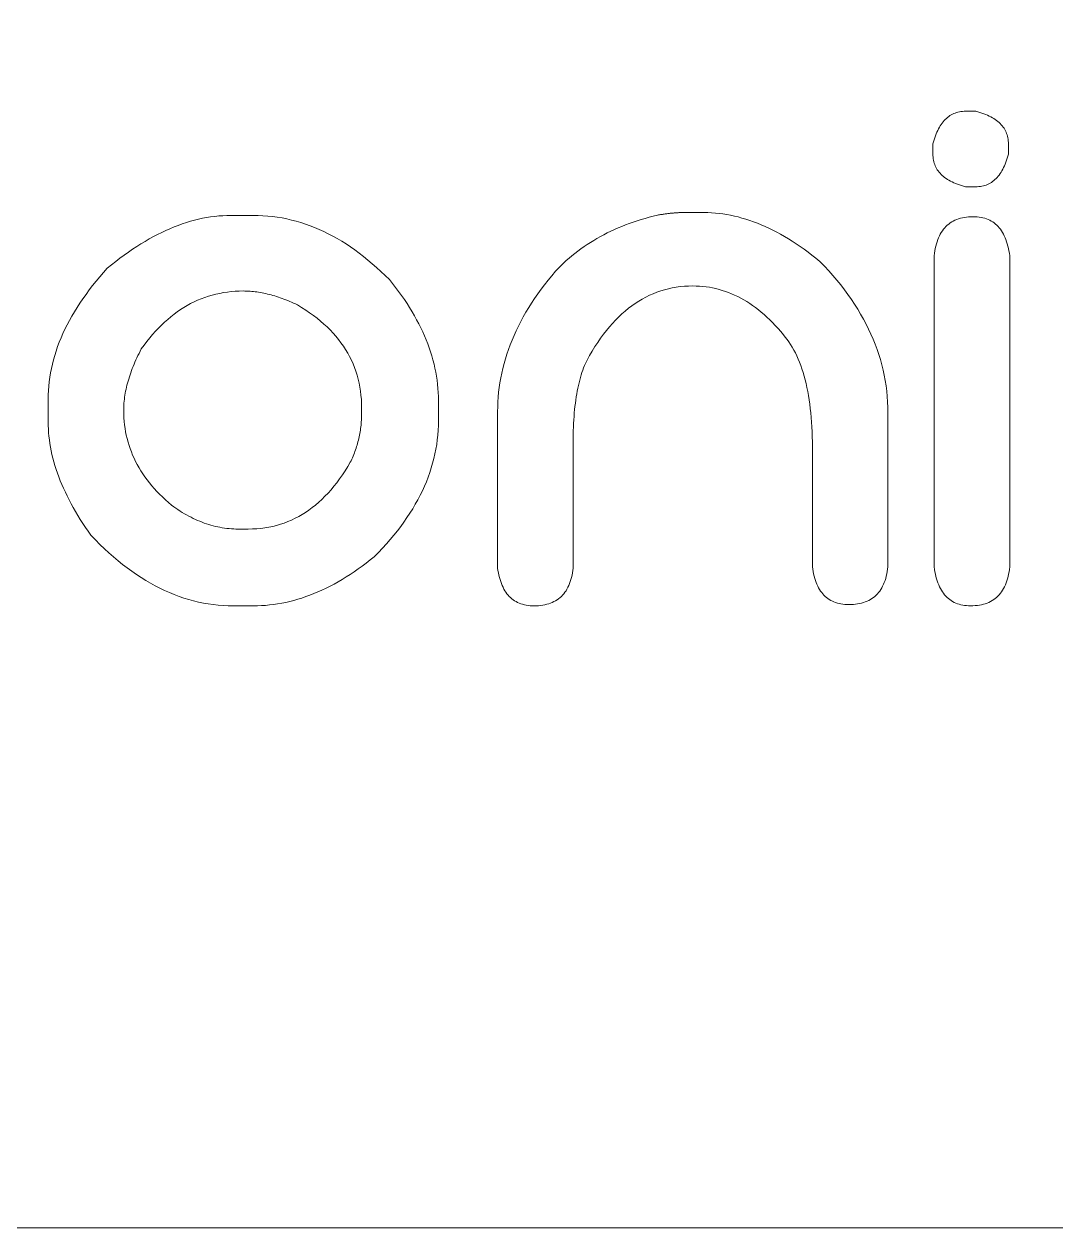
# Model space of a CAD drawing. Header units: metres. Extents: x -2538 to 7610, y -1082 to -498.
# Drawn here: x 4026.49 to 4048.9, y -1081.87 to -1055.74 of the extents above; entities that cross this region are included whole.
import ezdxf

# ---------------------------------------------------------------- set-up
doc = ezdxf.new("R2010")
doc.units = ezdxf.units.M
doc.linetypes.add('AUSGEZOGEN', pattern=[0])
doc.layers.add('Standard', color=7, linetype='AUSGEZOGEN', lineweight=25)

msp = doc.modelspace()

# ---------------------------------------------------------------- linework, layer by layer
at = {"layer": 'Standard', "color": 7, "linetype": 'AUSGEZOGEN', "lineweight": 13}
for points in [[(3557.597, -1081.873), (4119.597, -1081.873), (4119.597, -519.873), (3557.597, -519.873), (3557.597, -1081.873)], [(4046.935, -1057.628), (4046.936, -1057.628), (4046.938, -1057.628), (4046.942, -1057.628), (4046.946, -1057.628), (4046.952, -1057.628), (4046.958, -1057.628), (4046.966, -1057.628), (4046.974, -1057.628), (4046.983, -1057.628), (4046.992, -1057.628), (4047.002, -1057.628), (4047.012, -1057.628), (4047.023, -1057.628), (4047.034, -1057.628), (4047.045, -1057.628), (4047.056, -1057.628), (4047.067, -1057.628), (4047.077, -1057.628), (4047.088, -1057.628), (4047.097, -1057.628), (4047.107, -1057.628), (4047.116, -1057.628), (4047.124, -1057.628), (4047.131, -1057.628), (4047.138, -1057.628), (4047.144, -1057.628), (4047.148, -1057.628), (4047.151, -1057.628), (4047.153, -1057.628), (4047.154, -1057.628), (4047.201, -1057.641), (4047.246, -1057.654), (4047.289, -1057.668), (4047.331, -1057.683), (4047.371, -1057.699), (4047.41, -1057.715), (4047.447, -1057.733), (4047.483, -1057.751), (4047.517, -1057.769), (4047.549, -1057.789), (4047.58, -1057.809), (4047.609, -1057.83), (4047.637, -1057.852), (4047.663, -1057.875), (4047.687, -1057.898), (4047.71, -1057.922), (4047.732, -1057.947), (4047.751, -1057.972), (4047.77, -1057.999), (4047.786, -1058.026), (4047.801, -1058.054), (4047.815, -1058.082), (4047.826, -1058.112), (4047.837, -1058.142), (4047.845, -1058.173), (4047.852, -1058.205), (4047.858, -1058.237), (4047.862, -1058.27), (4047.864, -1058.304), (4047.865, -1058.339), (4047.865, -1058.34), (4047.865, -1058.342), (4047.865, -1058.345), (4047.865, -1058.35), (4047.865, -1058.355), (4047.865, -1058.362), (4047.865, -1058.369), (4047.865, -1058.377), (4047.865, -1058.386), (4047.865, -1058.396), (4047.865, -1058.406), (4047.865, -1058.416), (4047.865, -1058.427), (4047.865, -1058.437), (4047.865, -1058.448), (4047.865, -1058.459), (4047.865, -1058.47), (4047.865, -1058.481), (4047.865, -1058.491), (4047.865, -1058.501), (4047.865, -1058.51), (4047.865, -1058.519), (4047.865, -1058.527), (4047.865, -1058.535), (4047.865, -1058.541), (4047.865, -1058.547), (4047.865, -1058.552), (4047.865, -1058.555), (4047.865, -1058.557), (4047.865, -1058.558), (4047.852, -1058.604), (4047.839, -1058.649), (4047.825, -1058.693), (4047.81, -1058.735), (4047.794, -1058.775), (4047.778, -1058.814), (4047.76, -1058.851), (4047.742, -1058.886), (4047.724, -1058.92), (4047.704, -1058.953), (4047.684, -1058.983), (4047.663, -1059.013), (4047.641, -1059.04), (4047.618, -1059.066), (4047.595, -1059.091), (4047.571, -1059.114), (4047.546, -1059.135), (4047.521, -1059.155), (4047.494, -1059.173), (4047.467, -1059.19), (4047.439, -1059.205), (4047.411, -1059.218), (4047.381, -1059.23), (4047.351, -1059.24), (4047.32, -1059.249), (4047.289, -1059.256), (4047.256, -1059.261), (4047.223, -1059.265), (4047.189, -1059.268), (4047.154, -1059.269), (4047.153, -1059.269), (4047.151, -1059.269), (4047.148, -1059.269), (4047.144, -1059.269), (4047.138, -1059.269), (4047.131, -1059.269), (4047.124, -1059.269), (4047.116, -1059.269), (4047.107, -1059.269), (4047.097, -1059.269), (4047.088, -1059.269), (4047.077, -1059.269), (4047.067, -1059.269), (4047.056, -1059.269), (4047.045, -1059.269), (4047.034, -1059.269), (4047.023, -1059.269), (4047.012, -1059.269), (4047.002, -1059.269), (4046.992, -1059.269), (4046.983, -1059.269), (4046.974, -1059.269), (4046.966, -1059.269), (4046.958, -1059.269), (4046.952, -1059.269), (4046.946, -1059.269), (4046.942, -1059.269), (4046.938, -1059.269), (4046.936, -1059.269), (4046.935, -1059.269), (4046.889, -1059.256), (4046.844, -1059.242), (4046.8, -1059.228), (4046.758, -1059.213), (4046.718, -1059.198), (4046.679, -1059.181), (4046.642, -1059.164), (4046.607, -1059.146), (4046.573, -1059.127), (4046.54, -1059.108), (4046.51, -1059.087), (4046.48, -1059.066), (4046.453, -1059.044), (4046.427, -1059.022), (4046.402, -1058.999), (4046.379, -1058.975), (4046.358, -1058.95), (4046.338, -1058.924), (4046.32, -1058.898), (4046.303, -1058.871), (4046.288, -1058.843), (4046.275, -1058.814), (4046.263, -1058.785), (4046.253, -1058.755), (4046.244, -1058.724), (4046.237, -1058.692), (4046.232, -1058.66), (4046.228, -1058.626), (4046.225, -1058.592), (4046.224, -1058.558), (4046.224, -1058.557), (4046.224, -1058.555), (4046.224, -1058.552), (4046.224, -1058.547), (4046.224, -1058.541), (4046.224, -1058.535), (4046.224, -1058.527), (4046.224, -1058.519), (4046.224, -1058.51), (4046.224, -1058.501), (4046.224, -1058.491), (4046.224, -1058.481), (4046.224, -1058.47), (4046.224, -1058.459), (4046.224, -1058.448), (4046.224, -1058.437), (4046.224, -1058.427), (4046.224, -1058.416), (4046.224, -1058.406), (4046.224, -1058.396), (4046.224, -1058.386), (4046.224, -1058.377), (4046.224, -1058.369), (4046.224, -1058.362), (4046.224, -1058.355), (4046.224, -1058.35), (4046.224, -1058.345), (4046.224, -1058.342), (4046.224, -1058.34), (4046.224, -1058.339), (4046.237, -1058.292), (4046.251, -1058.247), (4046.265, -1058.204), (4046.28, -1058.162), (4046.296, -1058.122), (4046.312, -1058.083), (4046.329, -1058.046), (4046.347, -1058.01), (4046.366, -1057.976), (4046.385, -1057.944), (4046.406, -1057.913), (4046.427, -1057.884), (4046.449, -1057.856), (4046.471, -1057.83), (4046.494, -1057.806), (4046.519, -1057.783), (4046.543, -1057.761), (4046.569, -1057.742), (4046.595, -1057.724), (4046.622, -1057.707), (4046.65, -1057.692), (4046.679, -1057.678), (4046.708, -1057.667), (4046.738, -1057.656), (4046.769, -1057.648), (4046.801, -1057.641), (4046.834, -1057.635), (4046.867, -1057.631), (4046.901, -1057.629), (4046.935, -1057.628)], [(4040.763, -1059.829), (4040.764, -1059.829), (4040.769, -1059.829), (4040.776, -1059.829), (4040.787, -1059.829), (4040.799, -1059.829), (4040.814, -1059.829), (4040.83, -1059.829), (4040.849, -1059.829), (4040.869, -1059.829), (4040.89, -1059.829), (4040.913, -1059.829), (4040.936, -1059.829), (4040.96, -1059.829), (4040.984, -1059.829), (4041.009, -1059.829), (4041.033, -1059.829), (4041.058, -1059.829), (4041.082, -1059.829), (4041.105, -1059.829), (4041.127, -1059.829), (4041.148, -1059.829), (4041.168, -1059.829), (4041.187, -1059.829), (4041.204, -1059.829), (4041.218, -1059.829), (4041.231, -1059.829), (4041.241, -1059.829), (4041.249, -1059.829), (4041.253, -1059.829), (4041.255, -1059.829), (4041.336, -1059.83), (4041.418, -1059.834), (4041.5, -1059.84), (4041.582, -1059.848), (4041.665, -1059.859), (4041.747, -1059.872), (4041.83, -1059.887), (4041.912, -1059.904), (4041.995, -1059.924), (4042.078, -1059.947), (4042.161, -1059.972), (4042.245, -1059.999), (4042.328, -1060.028), (4042.412, -1060.06), (4042.496, -1060.094), (4042.579, -1060.13), (4042.664, -1060.169), (4042.748, -1060.211), (4042.832, -1060.254), (4042.917, -1060.3), (4043.001, -1060.348), (4043.086, -1060.399), (4043.171, -1060.452), (4043.256, -1060.507), (4043.342, -1060.565), (4043.427, -1060.625), (4043.513, -1060.687), (4043.598, -1060.752), (4043.684, -1060.819), (4043.77, -1060.889), (4043.867, -1060.99), (4043.961, -1061.091), (4044.051, -1061.194), (4044.138, -1061.296), (4044.222, -1061.4), (4044.302, -1061.504), (4044.379, -1061.608), (4044.453, -1061.713), (4044.523, -1061.819), (4044.591, -1061.926), (4044.655, -1062.032), (4044.715, -1062.14), (4044.773, -1062.248), (4044.827, -1062.357), (4044.878, -1062.466), (4044.925, -1062.576), (4044.97, -1062.686), (4045.011, -1062.798), (4045.048, -1062.909), (4045.083, -1063.021), (4045.114, -1063.134), (4045.142, -1063.248), (4045.167, -1063.362), (4045.188, -1063.476), (4045.206, -1063.592), (4045.221, -1063.708), (4045.232, -1063.824), (4045.24, -1063.941), (4045.245, -1064.059), (4045.247, -1064.177), (4045.247, -1064.188), (4045.247, -1064.219), (4045.247, -1064.27), (4045.247, -1064.339), (4045.247, -1064.424), (4045.247, -1064.524), (4045.247, -1064.638), (4045.247, -1064.763), (4045.247, -1064.899), (4045.247, -1065.043), (4045.247, -1065.195), (4045.247, -1065.353), (4045.247, -1065.516), (4045.247, -1065.681), (4045.247, -1065.848), (4045.247, -1066.015), (4045.247, -1066.18), (4045.247, -1066.343), (4045.247, -1066.501), (4045.247, -1066.653), (4045.247, -1066.798), (4045.247, -1066.933), (4045.247, -1067.059), (4045.247, -1067.172), (4045.247, -1067.272), (4045.247, -1067.357), (4045.247, -1067.426), (4045.247, -1067.477), (4045.247, -1067.509), (4045.247, -1067.52), (4045.24, -1067.573), (4045.232, -1067.625), (4045.223, -1067.675), (4045.211, -1067.724), (4045.199, -1067.77), (4045.185, -1067.815), (4045.169, -1067.858), (4045.152, -1067.899), (4045.133, -1067.938), (4045.113, -1067.975), (4045.092, -1068.011), (4045.069, -1068.045), (4045.044, -1068.076), (4045.018, -1068.107), (4044.991, -1068.135), (4044.962, -1068.161), (4044.931, -1068.186), (4044.899, -1068.209), (4044.866, -1068.23), (4044.831, -1068.249), (4044.794, -1068.266), (4044.756, -1068.282), (4044.717, -1068.295), (4044.676, -1068.307), (4044.634, -1068.317), (4044.59, -1068.325), (4044.544, -1068.332), (4044.498, -1068.336), (4044.449, -1068.339), (4044.399, -1068.34), (4044.354, -1068.339), (4044.311, -1068.336), (4044.268, -1068.332), (4044.227, -1068.325), (4044.187, -1068.317), (4044.149, -1068.307), (4044.112, -1068.295), (4044.076, -1068.282), (4044.041, -1068.266), (4044.007, -1068.249), (4043.975, -1068.23), (4043.944, -1068.209), (4043.915, -1068.186), (4043.886, -1068.161), (4043.859, -1068.135), (4043.833, -1068.107), (4043.809, -1068.076), (4043.786, -1068.045), (4043.764, -1068.011), (4043.743, -1067.975), (4043.724, -1067.938), (4043.705, -1067.899), (4043.689, -1067.858), (4043.673, -1067.815), (4043.659, -1067.77), (4043.646, -1067.724), (4043.634, -1067.675), (4043.623, -1067.625), (4043.614, -1067.573), (4043.606, -1067.52), (4043.606, -1067.511), (4043.606, -1067.486), (4043.606, -1067.447), (4043.606, -1067.393), (4043.606, -1067.327), (4043.606, -1067.249), (4043.606, -1067.161), (4043.606, -1067.064), (4043.606, -1066.958), (4043.606, -1066.846), (4043.606, -1066.728), (4043.606, -1066.605), (4043.606, -1066.479), (4043.606, -1066.35), (4043.606, -1066.221), (4043.606, -1066.091), (4043.606, -1065.963), (4043.606, -1065.836), (4043.606, -1065.714), (4043.606, -1065.595), (4043.606, -1065.483), (4043.606, -1065.378), (4043.606, -1065.28), (4043.606, -1065.192), (4043.606, -1065.114), (4043.606, -1065.048), (4043.606, -1064.995), (4043.606, -1064.955), (4043.606, -1064.93), (4043.606, -1064.922), (4043.606, -1064.809), (4043.604, -1064.698), (4043.6, -1064.59), (4043.595, -1064.484), (4043.589, -1064.379), (4043.581, -1064.277), (4043.572, -1064.178), (4043.562, -1064.08), (4043.55, -1063.985), (4043.536, -1063.891), (4043.522, -1063.8), (4043.506, -1063.711), (4043.488, -1063.624), (4043.469, -1063.54), (4043.449, -1063.457), (4043.428, -1063.377), (4043.404, -1063.299), (4043.38, -1063.223), (4043.354, -1063.149), (4043.327, -1063.078), (4043.298, -1063.008), (4043.268, -1062.941), (4043.237, -1062.876), (4043.204, -1062.813), (4043.17, -1062.753), (4043.134, -1062.694), (4043.097, -1062.638), (4043.059, -1062.583), (4043.019, -1062.531), (4042.977, -1062.481), (4042.919, -1062.412), (4042.861, -1062.345), (4042.802, -1062.28), (4042.742, -1062.218), (4042.682, -1062.158), (4042.621, -1062.1), (4042.56, -1062.045), (4042.498, -1061.992), (4042.436, -1061.941), (4042.373, -1061.893), (4042.31, -1061.847), (4042.246, -1061.803), (4042.181, -1061.762), (4042.117, -1061.723), (4042.051, -1061.687), (4041.985, -1061.653), (4041.919, -1061.621), (4041.852, -1061.591), (4041.785, -1061.564), (4041.717, -1061.54), (4041.648, -1061.517), (4041.579, -1061.497), (4041.51, -1061.48), (4041.44, -1061.464), (4041.369, -1061.451), (4041.298, -1061.441), (4041.227, -1061.432), (4041.154, -1061.427), (4041.082, -1061.423), (4041.009, -1061.422), (4040.918, -1061.424), (4040.828, -1061.429), (4040.739, -1061.437), (4040.651, -1061.449), (4040.565, -1061.464), (4040.479, -1061.482), (4040.395, -1061.504), (4040.312, -1061.529), (4040.23, -1061.558), (4040.149, -1061.59), (4040.069, -1061.625), (4039.99, -1061.664), (4039.913, -1061.706), (4039.836, -1061.751), (4039.761, -1061.8), (4039.687, -1061.852), (4039.614, -1061.907), (4039.542, -1061.966), (4039.471, -1062.028), (4039.401, -1062.093), (4039.333, -1062.162), (4039.265, -1062.234), (4039.199, -1062.31), (4039.134, -1062.389), (4039.07, -1062.471), (4039.007, -1062.557), (4038.945, -1062.646), (4038.884, -1062.738), (4038.825, -1062.834), (4038.766, -1062.933), (4038.743, -1062.973), (4038.721, -1063.016), (4038.699, -1063.06), (4038.678, -1063.105), (4038.658, -1063.152), (4038.639, -1063.2), (4038.62, -1063.25), (4038.602, -1063.302), (4038.585, -1063.354), (4038.569, -1063.409), (4038.554, -1063.465), (4038.539, -1063.522), (4038.525, -1063.581), (4038.512, -1063.641), (4038.5, -1063.703), (4038.488, -1063.767), (4038.478, -1063.832), (4038.468, -1063.898), (4038.459, -1063.966), (4038.451, -1064.036), (4038.443, -1064.106), (4038.436, -1064.179), (4038.43, -1064.253), (4038.425, -1064.328), (4038.421, -1064.405), (4038.417, -1064.484), (4038.415, -1064.564), (4038.413, -1064.645), (4038.411, -1064.728), (4038.411, -1064.813), (4038.411, -1064.821), (4038.411, -1064.847), (4038.411, -1064.889), (4038.411, -1064.945), (4038.411, -1065.015), (4038.411, -1065.097), (4038.411, -1065.19), (4038.411, -1065.292), (4038.411, -1065.403), (4038.411, -1065.521), (4038.411, -1065.646), (4038.411, -1065.775), (4038.411, -1065.908), (4038.411, -1066.043), (4038.411, -1066.18), (4038.411, -1066.316), (4038.411, -1066.452), (4038.411, -1066.584), (4038.411, -1066.714), (4038.411, -1066.838), (4038.411, -1066.956), (4038.411, -1067.067), (4038.411, -1067.17), (4038.411, -1067.263), (4038.411, -1067.344), (4038.411, -1067.414), (4038.411, -1067.47), (4038.411, -1067.512), (4038.411, -1067.538), (4038.411, -1067.547), (4038.404, -1067.601), (4038.396, -1067.653), (4038.387, -1067.703), (4038.375, -1067.751), (4038.363, -1067.798), (4038.349, -1067.842), (4038.333, -1067.885), (4038.316, -1067.926), (4038.297, -1067.965), (4038.277, -1068.003), (4038.256, -1068.038), (4038.233, -1068.072), (4038.208, -1068.104), (4038.182, -1068.134), (4038.155, -1068.162), (4038.126, -1068.189), (4038.095, -1068.213), (4038.063, -1068.236), (4038.03, -1068.257), (4037.995, -1068.276), (4037.958, -1068.293), (4037.92, -1068.309), (4037.881, -1068.323), (4037.84, -1068.334), (4037.798, -1068.344), (4037.754, -1068.353), (4037.708, -1068.359), (4037.662, -1068.364), (4037.613, -1068.366), (4037.563, -1068.367), (4037.518, -1068.366), (4037.475, -1068.364), (4037.432, -1068.359), (4037.391, -1068.353), (4037.351, -1068.344), (4037.313, -1068.334), (4037.276, -1068.323), (4037.24, -1068.309), (4037.205, -1068.293), (4037.171, -1068.276), (4037.139, -1068.257), (4037.108, -1068.236), (4037.079, -1068.213), (4037.05, -1068.189), (4037.023, -1068.162), (4036.998, -1068.134), (4036.973, -1068.104), (4036.95, -1068.072), (4036.928, -1068.038), (4036.907, -1068.003), (4036.888, -1067.965), (4036.87, -1067.926), (4036.853, -1067.885), (4036.837, -1067.842), (4036.823, -1067.798), (4036.81, -1067.751), (4036.798, -1067.703), (4036.788, -1067.653), (4036.778, -1067.601), (4036.77, -1067.547), (4036.77, -1067.536), (4036.77, -1067.504), (4036.77, -1067.452), (4036.77, -1067.382), (4036.77, -1067.295), (4036.77, -1067.194), (4036.77, -1067.078), (4036.77, -1066.951), (4036.77, -1066.813), (4036.77, -1066.666), (4036.77, -1066.512), (4036.77, -1066.351), (4036.77, -1066.186), (4036.77, -1066.018), (4036.77, -1065.848), (4036.77, -1065.679), (4036.77, -1065.51), (4036.77, -1065.345), (4036.77, -1065.185), (4036.77, -1065.03), (4036.77, -1064.883), (4036.77, -1064.745), (4036.77, -1064.618), (4036.77, -1064.503), (4036.77, -1064.401), (4036.77, -1064.315), (4036.77, -1064.245), (4036.77, -1064.193), (4036.77, -1064.161), (4036.77, -1064.149), (4036.772, -1064.044), (4036.776, -1063.939), (4036.783, -1063.835), (4036.793, -1063.73), (4036.805, -1063.626), (4036.821, -1063.522), (4036.839, -1063.419), (4036.86, -1063.315), (4036.884, -1063.212), (4036.91, -1063.109), (4036.94, -1063.006), (4036.972, -1062.904), (4037.007, -1062.801), (4037.044, -1062.699), (4037.085, -1062.598), (4037.128, -1062.496), (4037.174, -1062.395), (4037.223, -1062.294), (4037.275, -1062.193), (4037.329, -1062.093), (4037.387, -1061.992), (4037.447, -1061.892), (4037.51, -1061.793), (4037.575, -1061.693), (4037.644, -1061.594), (4037.715, -1061.495), (4037.789, -1061.396), (4037.866, -1061.297), (4037.946, -1061.199), (4038.028, -1061.101), (4038.085, -1061.042), (4038.143, -1060.984), (4038.202, -1060.927), (4038.262, -1060.872), (4038.323, -1060.818), (4038.386, -1060.765), (4038.45, -1060.714), (4038.515, -1060.664), (4038.581, -1060.615), (4038.648, -1060.567), (4038.716, -1060.521), (4038.786, -1060.476), (4038.857, -1060.432), (4038.929, -1060.39), (4039.002, -1060.349), (4039.077, -1060.309), (4039.152, -1060.27), (4039.229, -1060.233), (4039.307, -1060.197), (4039.386, -1060.162), (4039.467, -1060.128), (4039.548, -1060.096), (4039.631, -1060.065), (4039.715, -1060.035), (4039.8, -1060.007), (4039.886, -1059.98), (4039.974, -1059.954), (4040.062, -1059.929), (4040.152, -1059.906), (4040.243, -1059.884), (4040.265, -1059.88), (4040.286, -1059.877), (4040.307, -1059.873), (4040.328, -1059.87), (4040.349, -1059.867), (4040.369, -1059.864), (4040.389, -1059.861), (4040.408, -1059.858), (4040.428, -1059.856), (4040.447, -1059.853), (4040.465, -1059.851), (4040.484, -1059.849), (4040.502, -1059.847), (4040.52, -1059.845), (4040.537, -1059.843), (4040.554, -1059.841), (4040.571, -1059.839), (4040.588, -1059.838), (4040.604, -1059.836), (4040.62, -1059.835), (4040.636, -1059.834), (4040.651, -1059.833), (4040.666, -1059.832), (4040.681, -1059.831), (4040.695, -1059.831), (4040.709, -1059.83), (4040.723, -1059.83), (4040.736, -1059.829), (4040.75, -1059.829), (4040.763, -1059.829)], [(4030.974, -1059.891), (4030.975, -1059.891), (4030.98, -1059.891), (4030.987, -1059.891), (4030.997, -1059.891), (4031.01, -1059.891), (4031.025, -1059.891), (4031.041, -1059.891), (4031.06, -1059.891), (4031.08, -1059.891), (4031.101, -1059.891), (4031.124, -1059.891), (4031.147, -1059.891), (4031.171, -1059.891), (4031.195, -1059.891), (4031.22, -1059.891), (4031.244, -1059.891), (4031.269, -1059.891), (4031.292, -1059.891), (4031.316, -1059.891), (4031.338, -1059.891), (4031.359, -1059.891), (4031.379, -1059.891), (4031.398, -1059.891), (4031.415, -1059.891), (4031.429, -1059.891), (4031.442, -1059.891), (4031.452, -1059.891), (4031.459, -1059.891), (4031.464, -1059.891), (4031.466, -1059.891), (4031.571, -1059.892), (4031.675, -1059.897), (4031.779, -1059.905), (4031.883, -1059.915), (4031.986, -1059.929), (4032.089, -1059.946), (4032.191, -1059.967), (4032.293, -1059.99), (4032.395, -1060.016), (4032.496, -1060.046), (4032.596, -1060.078), (4032.696, -1060.114), (4032.796, -1060.153), (4032.895, -1060.194), (4032.994, -1060.239), (4033.092, -1060.287), (4033.19, -1060.338), (4033.287, -1060.393), (4033.384, -1060.45), (4033.48, -1060.51), (4033.576, -1060.574), (4033.671, -1060.641), (4033.766, -1060.71), (4033.861, -1060.783), (4033.955, -1060.859), (4034.049, -1060.938), (4034.142, -1061.02), (4034.235, -1061.105), (4034.327, -1061.194), (4034.419, -1061.285), (4034.489, -1061.372), (4034.556, -1061.458), (4034.621, -1061.545), (4034.684, -1061.632), (4034.745, -1061.719), (4034.803, -1061.806), (4034.858, -1061.893), (4034.912, -1061.98), (4034.963, -1062.067), (4035.011, -1062.154), (4035.057, -1062.241), (4035.101, -1062.329), (4035.143, -1062.416), (4035.182, -1062.503), (4035.219, -1062.591), (4035.253, -1062.678), (4035.285, -1062.766), (4035.315, -1062.854), (4035.342, -1062.941), (4035.367, -1063.029), (4035.389, -1063.117), (4035.409, -1063.205), (4035.427, -1063.293), (4035.443, -1063.381), (4035.456, -1063.469), (4035.466, -1063.557), (4035.475, -1063.645), (4035.481, -1063.733), (4035.484, -1063.822), (4035.485, -1063.91), (4035.485, -1063.912), (4035.485, -1063.916), (4035.485, -1063.922), (4035.485, -1063.931), (4035.485, -1063.943), (4035.485, -1063.956), (4035.485, -1063.971), (4035.485, -1063.987), (4035.485, -1064.005), (4035.485, -1064.024), (4035.485, -1064.044), (4035.485, -1064.064), (4035.485, -1064.085), (4035.485, -1064.107), (4035.485, -1064.129), (4035.485, -1064.151), (4035.485, -1064.172), (4035.485, -1064.194), (4035.485, -1064.214), (4035.485, -1064.234), (4035.485, -1064.253), (4035.485, -1064.271), (4035.485, -1064.287), (4035.485, -1064.302), (4035.485, -1064.315), (4035.485, -1064.326), (4035.485, -1064.335), (4035.485, -1064.342), (4035.485, -1064.346), (4035.485, -1064.348), (4035.484, -1064.452), (4035.479, -1064.556), (4035.471, -1064.659), (4035.46, -1064.762), (4035.447, -1064.864), (4035.429, -1064.967), (4035.409, -1065.068), (4035.386, -1065.17), (4035.36, -1065.271), (4035.33, -1065.371), (4035.298, -1065.472), (4035.262, -1065.571), (4035.223, -1065.671), (4035.182, -1065.77), (4035.137, -1065.869), (4035.089, -1065.967), (4035.037, -1066.065), (4034.983, -1066.162), (4034.926, -1066.259), (4034.865, -1066.356), (4034.802, -1066.452), (4034.735, -1066.548), (4034.666, -1066.643), (4034.593, -1066.739), (4034.517, -1066.833), (4034.438, -1066.928), (4034.356, -1067.021), (4034.27, -1067.115), (4034.182, -1067.208), (4034.091, -1067.301), (4034.004, -1067.371), (4033.917, -1067.438), (4033.829, -1067.503), (4033.742, -1067.566), (4033.655, -1067.627), (4033.568, -1067.685), (4033.481, -1067.74), (4033.393, -1067.794), (4033.306, -1067.845), (4033.219, -1067.893), (4033.131, -1067.939), (4033.044, -1067.983), (4032.956, -1068.025), (4032.869, -1068.064), (4032.782, -1068.101), (4032.694, -1068.135), (4032.606, -1068.167), (4032.519, -1068.197), (4032.431, -1068.224), (4032.344, -1068.249), (4032.256, -1068.271), (4032.168, -1068.291), (4032.081, -1068.309), (4031.993, -1068.325), (4031.905, -1068.338), (4031.817, -1068.348), (4031.729, -1068.357), (4031.642, -1068.362), (4031.554, -1068.366), (4031.466, -1068.367), (4031.464, -1068.367), (4031.46, -1068.367), (4031.453, -1068.367), (4031.444, -1068.367), (4031.433, -1068.367), (4031.42, -1068.367), (4031.405, -1068.367), (4031.389, -1068.367), (4031.371, -1068.367), (4031.352, -1068.367), (4031.332, -1068.367), (4031.312, -1068.367), (4031.29, -1068.367), (4031.269, -1068.367), (4031.247, -1068.367), (4031.225, -1068.367), (4031.203, -1068.367), (4031.182, -1068.367), (4031.162, -1068.367), (4031.142, -1068.367), (4031.123, -1068.367), (4031.105, -1068.367), (4031.089, -1068.367), (4031.074, -1068.367), (4031.061, -1068.367), (4031.049, -1068.367), (4031.04, -1068.367), (4031.034, -1068.367), (4031.03, -1068.367), (4031.028, -1068.367), (4030.919, -1068.366), (4030.81, -1068.36), (4030.702, -1068.352), (4030.594, -1068.34), (4030.487, -1068.325), (4030.38, -1068.306), (4030.273, -1068.284), (4030.167, -1068.258), (4030.061, -1068.229), (4029.956, -1068.197), (4029.851, -1068.161), (4029.746, -1068.122), (4029.642, -1068.08), (4029.539, -1068.034), (4029.435, -1067.984), (4029.333, -1067.932), (4029.23, -1067.876), (4029.128, -1067.816), (4029.027, -1067.753), (4028.926, -1067.687), (4028.825, -1067.617), (4028.725, -1067.544), (4028.625, -1067.467), (4028.526, -1067.387), (4028.427, -1067.304), (4028.328, -1067.217), (4028.23, -1067.127), (4028.132, -1067.033), (4028.035, -1066.936), (4027.938, -1066.836), (4027.877, -1066.749), (4027.819, -1066.663), (4027.762, -1066.576), (4027.707, -1066.49), (4027.654, -1066.405), (4027.604, -1066.32), (4027.555, -1066.235), (4027.509, -1066.15), (4027.464, -1066.066), (4027.422, -1065.982), (4027.382, -1065.899), (4027.343, -1065.815), (4027.307, -1065.733), (4027.273, -1065.65), (4027.241, -1065.568), (4027.211, -1065.486), (4027.183, -1065.404), (4027.157, -1065.323), (4027.134, -1065.242), (4027.112, -1065.162), (4027.092, -1065.082), (4027.075, -1065.002), (4027.059, -1064.922), (4027.046, -1064.843), (4027.035, -1064.764), (4027.025, -1064.686), (4027.018, -1064.608), (4027.013, -1064.53), (4027.01, -1064.452), (4027.009, -1064.375), (4027.009, -1064.373), (4027.009, -1064.369), (4027.009, -1064.361), (4027.009, -1064.351), (4027.009, -1064.339), (4027.009, -1064.324), (4027.009, -1064.307), (4027.009, -1064.289), (4027.009, -1064.269), (4027.009, -1064.247), (4027.009, -1064.225), (4027.009, -1064.202), (4027.009, -1064.178), (4027.009, -1064.154), (4027.009, -1064.129), (4027.009, -1064.104), (4027.009, -1064.08), (4027.009, -1064.056), (4027.009, -1064.033), (4027.009, -1064.01), (4027.009, -1063.989), (4027.009, -1063.969), (4027.009, -1063.951), (4027.009, -1063.934), (4027.009, -1063.919), (4027.009, -1063.907), (4027.009, -1063.897), (4027.009, -1063.889), (4027.009, -1063.884), (4027.009, -1063.883), (4027.01, -1063.787), (4027.014, -1063.692), (4027.022, -1063.596), (4027.032, -1063.501), (4027.044, -1063.405), (4027.06, -1063.31), (4027.079, -1063.214), (4027.1, -1063.119), (4027.124, -1063.024), (4027.151, -1062.929), (4027.181, -1062.834), (4027.214, -1062.739), (4027.25, -1062.644), (4027.289, -1062.549), (4027.33, -1062.454), (4027.374, -1062.359), (4027.421, -1062.265), (4027.471, -1062.17), (4027.524, -1062.076), (4027.58, -1061.981), (4027.638, -1061.887), (4027.7, -1061.792), (4027.764, -1061.698), (4027.831, -1061.604), (4027.901, -1061.509), (4027.974, -1061.415), (4028.05, -1061.321), (4028.128, -1061.227), (4028.21, -1061.133), (4028.294, -1061.039), (4028.386, -1060.964), (4028.478, -1060.891), (4028.569, -1060.821), (4028.661, -1060.753), (4028.752, -1060.688), (4028.843, -1060.626), (4028.934, -1060.566), (4029.024, -1060.508), (4029.115, -1060.453), (4029.205, -1060.401), (4029.295, -1060.351), (4029.385, -1060.304), (4029.475, -1060.259), (4029.565, -1060.217), (4029.654, -1060.178), (4029.743, -1060.141), (4029.832, -1060.106), (4029.921, -1060.074), (4030.01, -1060.045), (4030.099, -1060.018), (4030.187, -1059.994), (4030.275, -1059.972), (4030.363, -1059.953), (4030.451, -1059.937), (4030.538, -1059.923), (4030.626, -1059.911), (4030.713, -1059.902), (4030.8, -1059.896), (4030.887, -1059.892), (4030.974, -1059.891)], [(4047.099, -1059.918), (4047.144, -1059.919), (4047.188, -1059.922), (4047.23, -1059.926), (4047.272, -1059.933), (4047.311, -1059.942), (4047.35, -1059.952), (4047.387, -1059.964), (4047.423, -1059.978), (4047.458, -1059.994), (4047.491, -1060.012), (4047.524, -1060.032), (4047.554, -1060.054), (4047.584, -1060.077), (4047.612, -1060.103), (4047.64, -1060.13), (4047.665, -1060.159), (4047.69, -1060.19), (4047.713, -1060.223), (4047.735, -1060.258), (4047.756, -1060.295), (4047.775, -1060.333), (4047.793, -1060.374), (4047.81, -1060.416), (4047.826, -1060.461), (4047.84, -1060.507), (4047.853, -1060.555), (4047.865, -1060.605), (4047.875, -1060.656), (4047.885, -1060.71), (4047.892, -1060.766), (4047.892, -1060.788), (4047.892, -1060.852), (4047.892, -1060.955), (4047.892, -1061.094), (4047.892, -1061.266), (4047.892, -1061.468), (4047.892, -1061.697), (4047.892, -1061.95), (4047.892, -1062.225), (4047.892, -1062.517), (4047.892, -1062.824), (4047.892, -1063.143), (4047.892, -1063.471), (4047.892, -1063.805), (4047.892, -1064.143), (4047.892, -1064.48), (4047.892, -1064.814), (4047.892, -1065.142), (4047.892, -1065.461), (4047.892, -1065.769), (4047.892, -1066.061), (4047.892, -1066.335), (4047.892, -1066.588), (4047.892, -1066.817), (4047.892, -1067.019), (4047.892, -1067.191), (4047.892, -1067.33), (4047.892, -1067.434), (4047.892, -1067.498), (4047.892, -1067.52), (4047.886, -1067.575), (4047.878, -1067.629), (4047.868, -1067.681), (4047.857, -1067.73), (4047.844, -1067.779), (4047.83, -1067.825), (4047.815, -1067.869), (4047.798, -1067.911), (4047.779, -1067.952), (4047.759, -1067.99), (4047.737, -1068.027), (4047.714, -1068.062), (4047.69, -1068.095), (4047.664, -1068.126), (4047.636, -1068.155), (4047.607, -1068.183), (4047.577, -1068.208), (4047.545, -1068.232), (4047.511, -1068.253), (4047.476, -1068.273), (4047.44, -1068.291), (4047.402, -1068.307), (4047.362, -1068.321), (4047.322, -1068.333), (4047.279, -1068.344), (4047.235, -1068.352), (4047.19, -1068.359), (4047.143, -1068.363), (4047.095, -1068.366), (4047.045, -1068.367), (4047, -1068.366), (4046.956, -1068.363), (4046.914, -1068.359), (4046.873, -1068.352), (4046.833, -1068.344), (4046.794, -1068.333), (4046.757, -1068.321), (4046.721, -1068.307), (4046.686, -1068.291), (4046.653, -1068.273), (4046.621, -1068.253), (4046.59, -1068.232), (4046.56, -1068.208), (4046.532, -1068.183), (4046.505, -1068.155), (4046.479, -1068.126), (4046.454, -1068.095), (4046.431, -1068.062), (4046.409, -1068.027), (4046.389, -1067.99), (4046.369, -1067.952), (4046.351, -1067.911), (4046.334, -1067.869), (4046.319, -1067.825), (4046.304, -1067.779), (4046.291, -1067.73), (4046.279, -1067.681), (4046.269, -1067.629), (4046.26, -1067.575), (4046.252, -1067.52), (4046.252, -1067.498), (4046.252, -1067.434), (4046.252, -1067.33), (4046.252, -1067.191), (4046.252, -1067.019), (4046.252, -1066.817), (4046.252, -1066.588), (4046.252, -1066.335), (4046.252, -1066.061), (4046.252, -1065.769), (4046.252, -1065.461), (4046.252, -1065.142), (4046.252, -1064.814), (4046.252, -1064.48), (4046.252, -1064.143), (4046.252, -1063.805), (4046.252, -1063.471), (4046.252, -1063.143), (4046.252, -1062.824), (4046.252, -1062.517), (4046.252, -1062.225), (4046.252, -1061.95), (4046.252, -1061.697), (4046.252, -1061.468), (4046.252, -1061.266), (4046.252, -1061.094), (4046.252, -1060.955), (4046.252, -1060.852), (4046.252, -1060.788), (4046.252, -1060.766), (4046.258, -1060.71), (4046.267, -1060.656), (4046.276, -1060.605), (4046.287, -1060.555), (4046.3, -1060.507), (4046.314, -1060.461), (4046.33, -1060.416), (4046.347, -1060.374), (4046.365, -1060.333), (4046.385, -1060.295), (4046.407, -1060.258), (4046.43, -1060.223), (4046.455, -1060.19), (4046.481, -1060.159), (4046.508, -1060.13), (4046.537, -1060.103), (4046.568, -1060.077), (4046.6, -1060.054), (4046.633, -1060.032), (4046.668, -1060.012), (4046.704, -1059.994), (4046.742, -1059.978), (4046.782, -1059.964), (4046.823, -1059.952), (4046.865, -1059.942), (4046.909, -1059.933), (4046.954, -1059.926), (4047.001, -1059.922), (4047.05, -1059.919), (4047.099, -1059.918)], [(4028.649, -1064.129), (4028.65, -1064.207), (4028.654, -1064.285), (4028.66, -1064.362), (4028.668, -1064.439), (4028.678, -1064.514), (4028.691, -1064.589), (4028.706, -1064.664), (4028.723, -1064.737), (4028.743, -1064.81), (4028.765, -1064.883), (4028.789, -1064.954), (4028.816, -1065.025), (4028.844, -1065.095), (4028.876, -1065.164), (4028.909, -1065.233), (4028.945, -1065.301), (4028.983, -1065.368), (4029.023, -1065.435), (4029.066, -1065.501), (4029.111, -1065.566), (4029.158, -1065.631), (4029.208, -1065.694), (4029.26, -1065.758), (4029.314, -1065.82), (4029.371, -1065.882), (4029.43, -1065.943), (4029.491, -1066.003), (4029.554, -1066.063), (4029.62, -1066.122), (4029.688, -1066.18), (4029.735, -1066.214), (4029.782, -1066.247), (4029.828, -1066.278), (4029.875, -1066.309), (4029.922, -1066.338), (4029.969, -1066.367), (4030.017, -1066.394), (4030.064, -1066.42), (4030.112, -1066.445), (4030.159, -1066.468), (4030.207, -1066.491), (4030.255, -1066.512), (4030.303, -1066.532), (4030.351, -1066.551), (4030.399, -1066.569), (4030.448, -1066.586), (4030.496, -1066.602), (4030.545, -1066.616), (4030.593, -1066.629), (4030.642, -1066.641), (4030.691, -1066.652), (4030.74, -1066.662), (4030.79, -1066.671), (4030.839, -1066.678), (4030.888, -1066.685), (4030.938, -1066.69), (4030.988, -1066.694), (4031.038, -1066.697), (4031.088, -1066.699), (4031.138, -1066.699), (4031.138, -1066.699), (4031.14, -1066.699), (4031.144, -1066.699), (4031.148, -1066.699), (4031.154, -1066.699), (4031.16, -1066.699), (4031.168, -1066.699), (4031.176, -1066.699), (4031.185, -1066.699), (4031.194, -1066.699), (4031.204, -1066.699), (4031.215, -1066.699), (4031.225, -1066.699), (4031.236, -1066.699), (4031.247, -1066.699), (4031.258, -1066.699), (4031.269, -1066.699), (4031.279, -1066.699), (4031.29, -1066.699), (4031.3, -1066.699), (4031.309, -1066.699), (4031.318, -1066.699), (4031.326, -1066.699), (4031.334, -1066.699), (4031.34, -1066.699), (4031.346, -1066.699), (4031.35, -1066.699), (4031.354, -1066.699), (4031.356, -1066.699), (4031.356, -1066.699), (4031.448, -1066.698), (4031.538, -1066.693), (4031.627, -1066.685), (4031.715, -1066.673), (4031.801, -1066.659), (4031.887, -1066.641), (4031.971, -1066.62), (4032.054, -1066.596), (4032.136, -1066.569), (4032.216, -1066.538), (4032.295, -1066.504), (4032.373, -1066.467), (4032.45, -1066.427), (4032.526, -1066.384), (4032.6, -1066.337), (4032.674, -1066.287), (4032.746, -1066.234), (4032.816, -1066.178), (4032.886, -1066.118), (4032.954, -1066.055), (4033.021, -1065.989), (4033.087, -1065.92), (4033.152, -1065.847), (4033.216, -1065.772), (4033.278, -1065.693), (4033.339, -1065.611), (4033.399, -1065.525), (4033.458, -1065.437), (4033.515, -1065.345), (4033.571, -1065.25), (4033.587, -1065.217), (4033.603, -1065.183), (4033.618, -1065.15), (4033.632, -1065.116), (4033.646, -1065.082), (4033.66, -1065.048), (4033.673, -1065.014), (4033.685, -1064.979), (4033.697, -1064.945), (4033.708, -1064.91), (4033.719, -1064.875), (4033.729, -1064.84), (4033.738, -1064.805), (4033.747, -1064.77), (4033.756, -1064.734), (4033.764, -1064.698), (4033.771, -1064.663), (4033.778, -1064.627), (4033.784, -1064.591), (4033.79, -1064.554), (4033.795, -1064.518), (4033.8, -1064.481), (4033.804, -1064.445), (4033.807, -1064.408), (4033.81, -1064.371), (4033.813, -1064.334), (4033.815, -1064.296), (4033.816, -1064.259), (4033.817, -1064.221), (4033.817, -1064.184), (4033.817, -1064.183), (4033.817, -1064.182), (4033.817, -1064.181), (4033.817, -1064.178), (4033.817, -1064.176), (4033.817, -1064.172), (4033.817, -1064.169), (4033.817, -1064.164), (4033.817, -1064.16), (4033.817, -1064.155), (4033.817, -1064.15), (4033.817, -1064.145), (4033.817, -1064.14), (4033.817, -1064.134), (4033.817, -1064.129), (4033.817, -1064.123), (4033.817, -1064.118), (4033.817, -1064.113), (4033.817, -1064.108), (4033.817, -1064.103), (4033.817, -1064.098), (4033.817, -1064.093), (4033.817, -1064.089), (4033.817, -1064.086), (4033.817, -1064.082), (4033.817, -1064.08), (4033.817, -1064.077), (4033.817, -1064.076), (4033.817, -1064.075), (4033.817, -1064.074), (4033.816, -1063.98), (4033.811, -1063.887), (4033.803, -1063.796), (4033.792, -1063.706), (4033.779, -1063.617), (4033.761, -1063.53), (4033.741, -1063.444), (4033.718, -1063.359), (4033.692, -1063.275), (4033.662, -1063.193), (4033.63, -1063.112), (4033.594, -1063.033), (4033.555, -1062.955), (4033.514, -1062.878), (4033.469, -1062.803), (4033.421, -1062.729), (4033.369, -1062.656), (4033.315, -1062.585), (4033.258, -1062.515), (4033.197, -1062.446), (4033.134, -1062.378), (4033.067, -1062.312), (4032.998, -1062.248), (4032.925, -1062.184), (4032.849, -1062.122), (4032.77, -1062.062), (4032.688, -1062.002), (4032.602, -1061.944), (4032.514, -1061.887), (4032.423, -1061.832), (4032.38, -1061.812), (4032.338, -1061.793), (4032.297, -1061.775), (4032.255, -1061.757), (4032.213, -1061.74), (4032.172, -1061.724), (4032.131, -1061.708), (4032.09, -1061.693), (4032.05, -1061.679), (4032.01, -1061.665), (4031.969, -1061.652), (4031.929, -1061.639), (4031.89, -1061.628), (4031.85, -1061.617), (4031.811, -1061.606), (4031.772, -1061.597), (4031.733, -1061.588), (4031.694, -1061.579), (4031.656, -1061.572), (4031.618, -1061.565), (4031.58, -1061.558), (4031.542, -1061.553), (4031.504, -1061.548), (4031.467, -1061.543), (4031.43, -1061.54), (4031.393, -1061.537), (4031.356, -1061.534), (4031.319, -1061.533), (4031.283, -1061.532), (4031.247, -1061.531), (4031.159, -1061.533), (4031.072, -1061.537), (4030.986, -1061.544), (4030.901, -1061.554), (4030.817, -1061.566), (4030.734, -1061.582), (4030.652, -1061.6), (4030.571, -1061.621), (4030.491, -1061.645), (4030.411, -1061.671), (4030.333, -1061.7), (4030.256, -1061.733), (4030.18, -1061.768), (4030.104, -1061.805), (4030.03, -1061.846), (4029.957, -1061.889), (4029.884, -1061.935), (4029.813, -1061.984), (4029.743, -1062.036), (4029.673, -1062.09), (4029.605, -1062.148), (4029.537, -1062.208), (4029.471, -1062.271), (4029.405, -1062.336), (4029.34, -1062.405), (4029.277, -1062.476), (4029.214, -1062.55), (4029.153, -1062.627), (4029.092, -1062.707), (4029.032, -1062.789), (4029.007, -1062.837), (4028.983, -1062.885), (4028.959, -1062.933), (4028.937, -1062.98), (4028.915, -1063.028), (4028.894, -1063.075), (4028.874, -1063.121), (4028.855, -1063.168), (4028.837, -1063.214), (4028.819, -1063.26), (4028.803, -1063.306), (4028.787, -1063.351), (4028.772, -1063.396), (4028.758, -1063.442), (4028.745, -1063.486), (4028.733, -1063.531), (4028.721, -1063.575), (4028.711, -1063.619), (4028.701, -1063.663), (4028.692, -1063.707), (4028.684, -1063.75), (4028.677, -1063.793), (4028.67, -1063.836), (4028.665, -1063.878), (4028.66, -1063.921), (4028.656, -1063.963), (4028.653, -1064.005), (4028.651, -1064.046), (4028.65, -1064.088), (4028.649, -1064.129)]]:
    msp.add_lwpolyline(points, close=True, dxfattribs=at)

doc.saveas('drawing.dxf')
